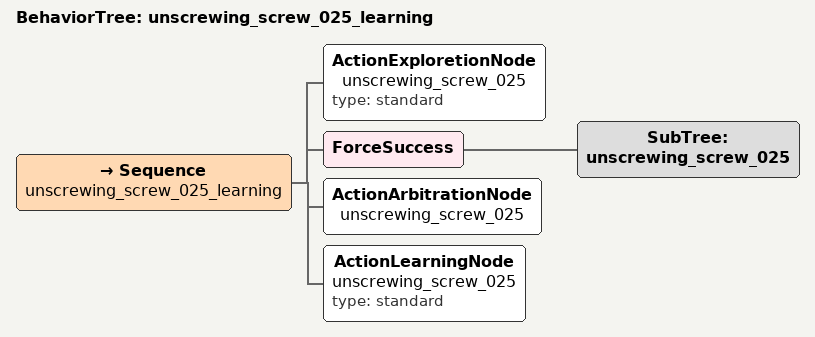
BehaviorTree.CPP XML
<?xml version="1.0"?>
<root BTCPP_format="4">
  <BehaviorTree ID="unscrewing_screw_025_learning">
    <Sequence name="unscrewing_screw_025_learning">

      <ActionExploretionNode name="unscrewing_screw_025" type="standard"/>
      <ForceSuccess>
        <SubTree ID='unscrewing_screw_025'/>
      </ForceSuccess>
      <ActionArbitrationNode name="unscrewing_screw_025"/>
      <ActionLearningNode    name="unscrewing_screw_025" type="standard"/>

    </Sequence>
  </BehaviorTree>
</root>
